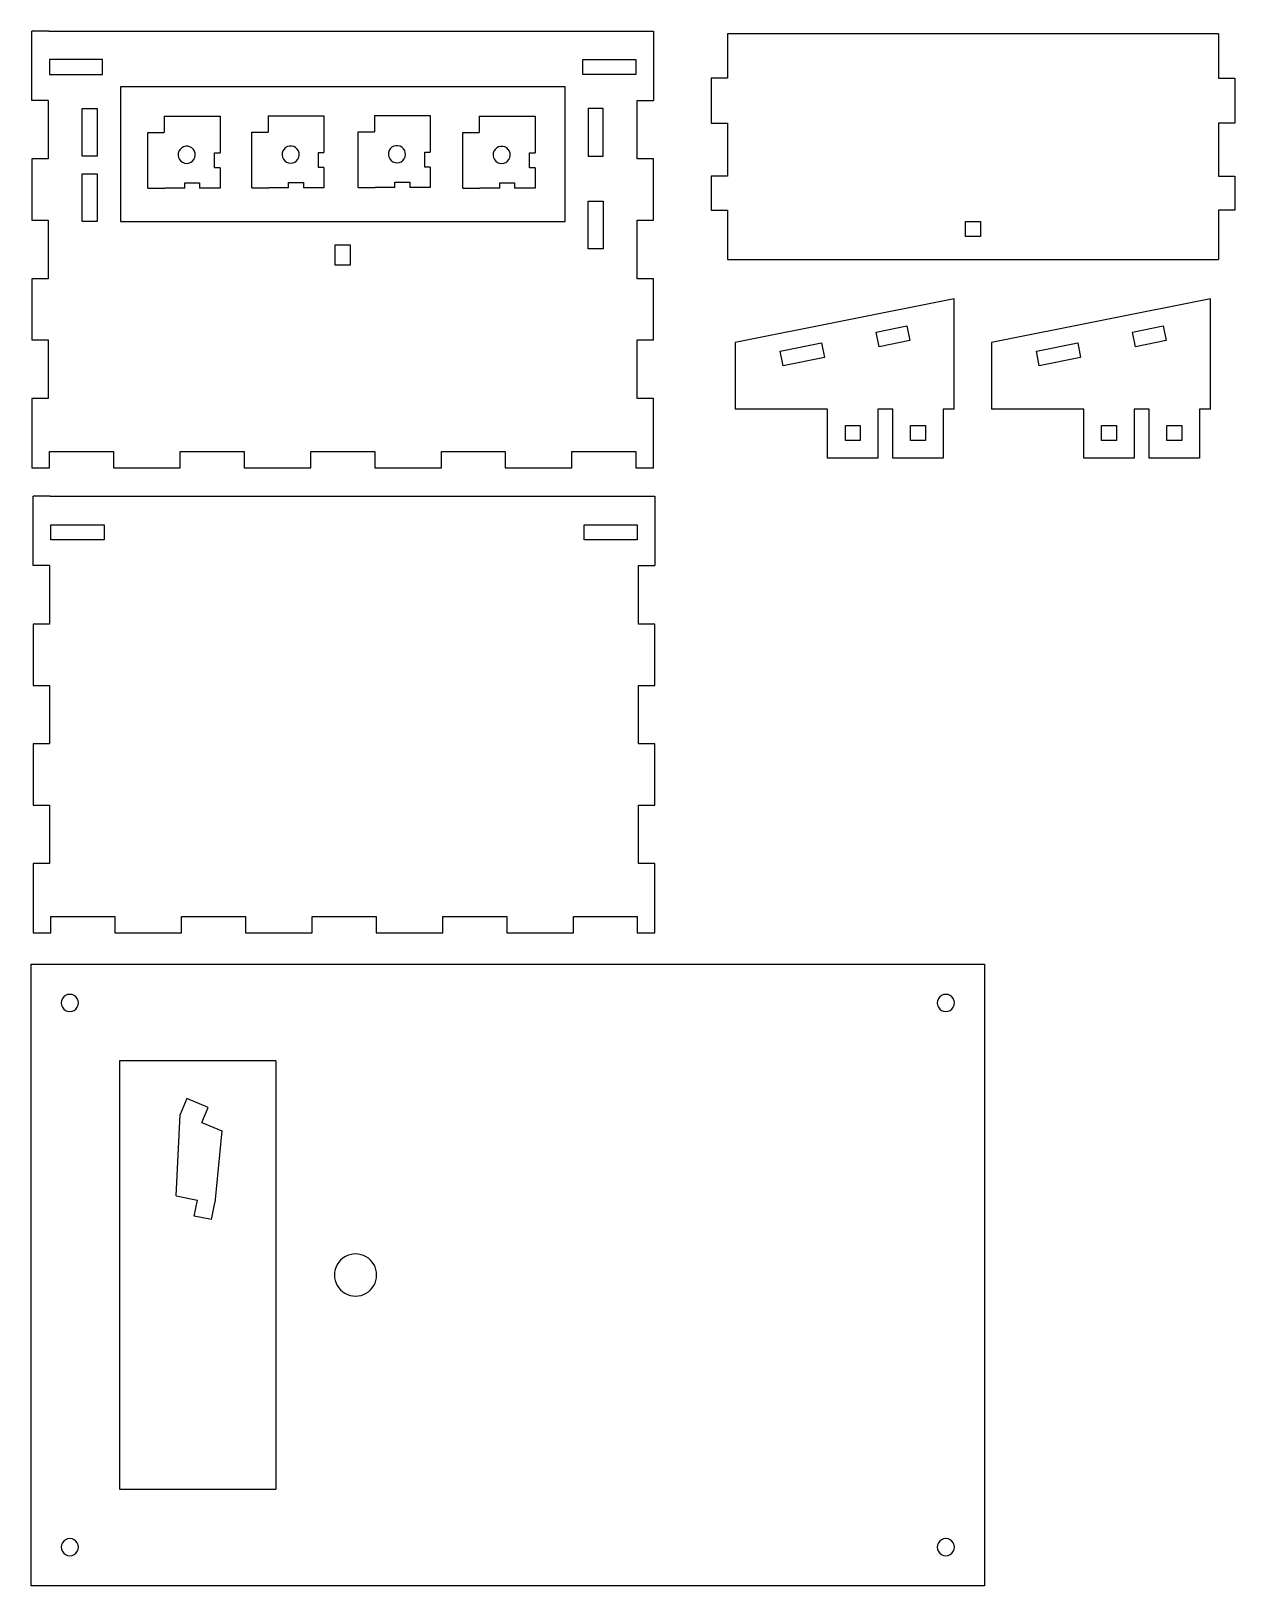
# Model space of a CAD drawing. Extents: x 5 to 414, y 5 to 586.
# Drawn here: x 5.3 to 226.6, y 299.5 to 585.2 of the extents above; entities that cross this region are included whole.
import ezdxf

# ---------------------------------------------------------------- set-up
doc = ezdxf.new("R2010")
doc.units = 0
doc.layers.add('View003', color=7, linetype='CONTINUOUS')

msp = doc.modelspace()

# ---------------------------------------------------------------- linework, layer by layer
at = {"layer": 'View003', "color": 7}
for points in [[(8.589434, 585.190619), (5.464414, 585.190619)], [(5.464414, 572.440612), (5.464414, 585.190619)], [(8.589434, 585.190619), (116.589416, 585.190619)], [(116.589416, 585.190619), (119.714417, 585.190619), (119.714417, 572.440612)], [(133.303711, 584.665183), (133.303711, 576.515169), (130.303712, 576.515169), (130.303712, 568.26517), (133.303711, 568.26517), (133.303711, 558.515192), (130.303712, 558.515192), (130.303712, 552.265204), (133.303711, 552.265204), (133.303711, 543.215184), (223.553708, 543.215184)], [(223.553708, 584.665183), (133.303711, 584.665183)], [(223.553708, 584.665183), (223.553708, 576.515169)], [(106.714417, 579.940624), (116.464416, 579.940624)], [(106.714417, 577.190624), (106.714417, 579.940624)], [(116.464416, 577.190624), (106.714417, 577.190624)], [(116.464416, 579.940624), (116.464416, 577.190624)], [(223.553708, 576.515169), (226.553707, 576.515169)], [(226.553707, 576.515169), (226.553707, 568.26517)], [(8.464418, 572.440612), (5.464414, 572.440612)], [(8.464418, 572.440612), (8.464418, 561.690644)], [(116.714418, 572.440612), (119.714417, 572.440612)], [(116.714418, 561.690644), (116.714418, 572.440612)], [(14.714432, 570.94061), (17.464432, 570.94061)], [(14.714432, 562.190601), (14.714432, 570.94061)], [(17.464432, 570.94061), (17.464432, 562.190601)], [(29.79293, 569.584541), (40.042944, 569.584541)], [(29.79293, 569.584541), (29.79293, 566.584536)], [(40.042944, 569.584541), (40.042944, 566.459547), (40.042944, 562.834544)], [(48.882782, 569.627933), (59.133084, 569.627933)], [(48.882782, 569.627933), (48.882782, 566.627928)], [(59.133084, 569.627933), (59.133084, 566.502913), (59.133084, 562.877936)], [(68.418983, 569.690824), (78.668967, 569.690824)], [(68.418983, 569.690824), (68.418983, 566.69082)], [(78.668967, 569.690824), (78.668967, 566.565804), (78.668967, 562.940827)], [(87.680747, 569.562978), (97.930737, 569.562978)], [(87.680747, 569.562978), (87.680747, 566.562973)], [(97.930737, 569.562978), (97.930737, 566.437984), (97.930737, 562.81298)], [(26.792955, 556.334575), (26.792955, 566.584536)], [(26.792955, 566.584536), (29.79293, 566.584536)], [(45.882777, 556.377941), (45.882777, 566.627928)], [(45.882777, 566.627928), (48.882782, 566.627928)], [(65.418978, 556.440832), (65.418978, 566.69082)], [(65.418978, 566.69082), (68.418983, 566.69082)], [(84.680745, 556.312985), (84.680745, 566.562973)], [(84.680745, 566.562973), (87.680747, 566.562973)], [(223.553708, 568.26517), (223.553708, 558.515192)], [(226.553707, 568.26517), (223.553708, 568.26517)], [(32.492844, 563.130533), (32.370845, 562.755539)], [(32.704431, 563.463538), (32.492844, 563.130533)], [(32.992245, 563.734551), (32.704431, 563.463538)], [(33.338135, 563.924548), (32.992245, 563.734551)], [(33.720537, 564.02255), (33.338135, 563.924548)], [(34.115349, 564.02255), (33.720537, 564.02255)], [(34.497751, 563.924548), (34.115349, 564.02255)], [(34.843746, 563.734551), (34.497751, 563.924548)], [(35.131536, 563.463538), (34.843746, 563.734551)], [(35.343044, 563.130533), (35.131536, 563.463538)], [(35.465044, 562.755539), (35.343044, 563.130533)], [(51.582669, 563.173528), (51.46067, 562.798137)], [(51.794071, 563.50693), (51.582669, 563.173528)], [(52.08207, 563.777122), (51.794071, 563.50693)], [(52.428066, 563.967331), (52.08207, 563.777122)], [(52.810071, 564.065518), (52.428066, 563.967331)], [(53.205068, 564.065518), (52.810071, 564.065518)], [(53.587073, 563.967331), (53.205068, 564.065518)], [(53.933069, 563.777122), (53.587073, 563.967331)], [(54.221068, 563.50693), (53.933069, 563.777122)], [(54.433078, 563.173528), (54.221068, 563.50693)], [(54.555078, 562.798137), (54.433078, 563.173528)], [(58.133065, 562.877936), (59.133084, 562.877936)], [(58.133065, 560.127973), (58.133065, 562.877936)], [(70.996871, 562.860817), (70.972, 562.466826)], [(71.11887, 563.235811), (70.996871, 562.860817)], [(71.330378, 563.569821), (71.11887, 563.235811)], [(71.618165, 563.839828), (71.330378, 563.569821)], [(71.964161, 564.029826), (71.618165, 563.839828)], [(72.346563, 564.127827), (71.964161, 564.029826)], [(72.741375, 564.127827), (72.346563, 564.127827)], [(73.123777, 564.029826), (72.741375, 564.127827)], [(73.469667, 563.839828), (73.123777, 564.029826)], [(73.75748, 563.569821), (73.469667, 563.839828)], [(73.969068, 563.235811), (73.75748, 563.569821)], [(74.091067, 562.860817), (73.969068, 563.235811)], [(74.115859, 562.466826), (74.090988, 562.860817)], [(77.668975, 562.940827), (78.668967, 562.940827)], [(77.668975, 560.190864), (77.668975, 562.940827)], [(90.380643, 563.107964), (90.258643, 562.73297)], [(90.592143, 563.441974), (90.380643, 563.107964)], [(90.879943, 563.711982), (90.592143, 563.441974)], [(91.225944, 563.901979), (90.879943, 563.711982)], [(91.608344, 563.999981), (91.225944, 563.901979)], [(92.003144, 563.999981), (91.608344, 563.999981)], [(92.385544, 563.901979), (92.003144, 563.999981)], [(92.731542, 563.711982), (92.385544, 563.901979)], [(93.019343, 563.441974), (92.731542, 563.711982)], [(93.230843, 563.107964), (93.019343, 563.441974)], [(93.352842, 562.73297), (93.230843, 563.107964)], [(5.464414, 561.690644), (5.464414, 550.440638)], [(8.464418, 561.690644), (5.464414, 561.690644)], [(17.464432, 562.190601), (14.714432, 562.190601)], [(32.370845, 562.755539), (32.345974, 562.361548)], [(32.346027, 562.361548), (32.420031, 561.973537)], [(32.420031, 561.973537), (32.588147, 561.616561)], [(32.588147, 561.616561), (32.839845, 561.311586)], [(32.839845, 561.311586), (33.15925, 561.079573)], [(33.15925, 561.079573), (33.526227, 560.934582)], [(33.526227, 560.934582), (33.917943, 560.884575)], [(33.917943, 560.884575), (34.309632, 560.934582)], [(34.309632, 560.934582), (34.676741, 561.079573)], [(34.676741, 561.079573), (34.996149, 561.311586)], [(34.996149, 561.311586), (35.247741, 561.616561)], [(35.247741, 561.616561), (35.415831, 561.973537)], [(35.415831, 561.973537), (35.489835, 562.361548)], [(35.489835, 562.361548), (35.464964, 562.755539)], [(40.042944, 560.084581), (40.042944, 556.334575), (36.292951, 556.334575)], [(39.042951, 562.834544), (40.042944, 562.834544)], [(39.042951, 560.084581), (39.042951, 562.834544)], [(40.042944, 560.084581), (39.042951, 560.084581)], [(51.46067, 562.798137), (51.435799, 562.404014)], [(51.435878, 562.404014), (51.509882, 562.016214)], [(51.509882, 562.016214), (51.677972, 561.659053)], [(51.677972, 561.659053), (51.930067, 561.354872)], [(51.930067, 561.354872), (52.249075, 561.122859)], [(52.249075, 561.122859), (52.616079, 560.977471)], [(52.616079, 560.977471), (53.008059, 560.927967)], [(53.008059, 560.927967), (53.39906, 560.977471)], [(53.39906, 560.977471), (53.766064, 561.122859)], [(53.766064, 561.122859), (54.086077, 561.354872)], [(54.086077, 561.354872), (54.338067, 561.659053)], [(54.338067, 561.659053), (54.506077, 562.016214)], [(54.506077, 562.016214), (54.580081, 562.404014)], [(54.580081, 562.404014), (54.554946, 562.798137)], [(59.133084, 560.127973), (59.133084, 556.377941), (55.383065, 556.377941)], [(59.133084, 560.127973), (58.133065, 560.127973)], [(70.972079, 562.466826), (71.046083, 562.078815)], [(71.046083, 562.078815), (71.214173, 561.721839)], [(71.214173, 561.721839), (71.465765, 561.417843)], [(71.465765, 561.417843), (71.78517, 561.185856)], [(71.78517, 561.185856), (72.15228, 561.039859)], [(72.15228, 561.039859), (72.543969, 560.990859)], [(72.543969, 560.990859), (72.935685, 561.039859)], [(72.935685, 561.039859), (73.302662, 561.185856)], [(73.302662, 561.185856), (73.622067, 561.417843)], [(73.622067, 561.417843), (73.873765, 561.721839)], [(73.873765, 561.721839), (74.041881, 562.078815)], [(74.041881, 562.078815), (74.115859, 562.466826)], [(78.668967, 560.190864), (78.668967, 556.440832), (74.918975, 556.440832)], [(78.668967, 560.190864), (77.668975, 560.190864)], [(90.233844, 562.338979), (90.307843, 561.950968)], [(90.258643, 562.73297), (90.233852, 562.338979)], [(90.307843, 561.950968), (90.475943, 561.593992)], [(90.475943, 561.593992), (90.727543, 561.289017)], [(90.727543, 561.289017), (91.046943, 561.057004)], [(91.046943, 561.057004), (91.414044, 560.912013)], [(91.414044, 560.912013), (91.805744, 560.863012)], [(91.805744, 560.863012), (92.197444, 560.912013)], [(92.197444, 560.912013), (92.564543, 561.057004)], [(92.564543, 561.057004), (92.883942, 561.289017)], [(92.883942, 561.289017), (93.135543, 561.593992)], [(93.135543, 561.593992), (93.303643, 561.950968)], [(93.303643, 561.950968), (93.377644, 562.338979)], [(93.377644, 562.338979), (93.352853, 562.73297)], [(97.930737, 560.063018), (97.930737, 556.312985), (94.180742, 556.312985)], [(96.930744, 562.81298), (97.930737, 562.81298)], [(96.930744, 560.063018), (96.930744, 562.81298)], [(97.930737, 560.063018), (96.930744, 560.063018)], [(119.714417, 561.690644), (116.714418, 561.690644)], [(119.714417, 550.440638), (119.714417, 561.690644)], [(14.714432, 550.190633), (14.714432, 558.940642)], [(14.714432, 558.940642), (17.464432, 558.940642)], [(17.464432, 558.940642), (17.464432, 550.190633)], [(33.542949, 557.334568), (36.292951, 557.334568)], [(33.542949, 556.334575), (33.542949, 557.334568)], [(36.292951, 557.334568), (36.292951, 556.334575)], [(52.633065, 557.37796), (55.383065, 557.37796)], [(52.633065, 556.377941), (52.633065, 557.37796)], [(55.383065, 557.37796), (55.383065, 556.377941)], [(72.168975, 557.440851), (74.918975, 557.440851)], [(72.168975, 556.440832), (72.168975, 557.440851)], [(74.918975, 557.440851), (74.918975, 556.440832)], [(91.430742, 557.313005), (94.180742, 557.313005)], [(91.430742, 556.312985), (91.430742, 557.313005)], [(94.180742, 557.313005), (94.180742, 556.312985)], [(223.553708, 558.515192), (226.553707, 558.515192)], [(226.553707, 558.515192), (226.553707, 552.265204)], [(26.792955, 556.334575), (29.917946, 556.334575)], [(33.542949, 556.334575), (29.917946, 556.334575)], [(45.882777, 556.377941), (49.007771, 556.377941)], [(52.633065, 556.377941), (49.007771, 556.377941)], [(65.418978, 556.440832), (68.543972, 556.440832)], [(72.168975, 556.440832), (68.543972, 556.440832)], [(84.680745, 556.312985), (87.805747, 556.312985)], [(91.430742, 556.312985), (87.805747, 556.312985)], [(107.714418, 553.940625), (110.464417, 553.940625)], [(107.714418, 545.190643), (107.714418, 553.940625)], [(110.464417, 553.940625), (110.464417, 545.190643)], [(223.553708, 552.265204), (223.553708, 543.215184)], [(226.553707, 552.265204), (223.553708, 552.265204)], [(5.464414, 550.440638), (8.464418, 550.440638)], [(8.464418, 550.440638), (8.464418, 539.690643)], [(17.464432, 550.190633), (14.714432, 550.190633)], [(116.714418, 550.440638), (119.714417, 550.440638)], [(116.714418, 539.690643), (116.714418, 550.440638)], [(61.214421, 542.190638), (61.214421, 545.940631)], [(61.214421, 545.940631), (63.96442, 545.940631)], [(63.96442, 545.940631), (63.96442, 542.190638)], [(110.464417, 545.190643), (107.714418, 545.190643)], [(63.96442, 542.190638), (61.214421, 542.190638)], [(5.464414, 539.690643), (5.464414, 528.440639)], [(8.464418, 539.690643), (5.464414, 539.690643)], [(119.714417, 539.690643), (116.714418, 539.690643)], [(119.714417, 528.440639), (119.714417, 539.690643)], [(174.958454, 536.014046), (134.708458, 527.964045)], [(174.958454, 532.86106), (174.958454, 536.014046)], [(222.045588, 536.014046), (181.795587, 527.964045)], [(222.045588, 532.86106), (222.045588, 536.014046)], [(174.958454, 529.861055), (174.958454, 532.86106)], [(222.045588, 529.861055), (222.045588, 532.86106)], [(160.631457, 529.893043), (166.269456, 531.021041)], [(161.170456, 527.197045), (160.631457, 529.893043)], [(166.269456, 531.021041), (166.808454, 528.324064)], [(174.958454, 515.736062), (174.958454, 529.861055)], [(207.718589, 529.893043), (213.35659, 531.021041)], [(208.25759, 527.197045), (207.718589, 529.893043)], [(213.35659, 531.021041), (213.895588, 528.324064)], [(222.045588, 515.736062), (222.045588, 529.861055)], [(5.464414, 528.440639), (8.464418, 528.440639)], [(8.464418, 528.440639), (8.464418, 517.690645)], [(116.714418, 528.440639), (119.714417, 528.440639)], [(116.714418, 517.690645), (116.714418, 528.440639)], [(134.708458, 527.964045), (134.708458, 524.861065)], [(142.980458, 526.363052), (150.580458, 527.883057)], [(143.519459, 523.666048), (142.980458, 526.363052)], [(150.580458, 527.883057), (151.119459, 525.186053)], [(166.808454, 528.324064), (161.170456, 527.197045)], [(181.795587, 527.964045), (181.795587, 524.861065)], [(190.067589, 526.363052), (197.667586, 527.883057)], [(190.607588, 523.666048), (190.067589, 526.363052)], [(197.667586, 527.883057), (198.206588, 525.186053)], [(213.895588, 528.324064), (208.25759, 527.197045)], [(134.708458, 524.861065), (134.708458, 521.86106)], [(151.119459, 525.186053), (143.519459, 523.666048)], [(181.795587, 524.861065), (181.795587, 521.86106)], [(198.206588, 525.186053), (190.607588, 523.666048)], [(134.708458, 521.86106), (134.708458, 515.736062)], [(181.795587, 521.86106), (181.795587, 515.736062)], [(5.464414, 517.690645), (5.464414, 504.940639)], [(8.464418, 517.690645), (5.464414, 517.690645)], [(119.714417, 517.690645), (116.714418, 517.690645)], [(119.714417, 504.940639), (119.714417, 517.690645)], [(174.958454, 515.736062), (172.958456, 515.736062), (172.958456, 506.736048), (163.708456, 506.736048), (163.708456, 515.736062), (160.958456, 515.736062), (160.958456, 506.736048), (151.708459, 506.736048), (151.708459, 515.736062), (134.708458, 515.736062)], [(222.045588, 515.736062), (220.04559, 515.736062), (220.04559, 506.736048), (210.79559, 506.736048), (210.79559, 515.736062), (208.04559, 515.736062), (208.04559, 506.736048), (198.795587, 506.736048), (198.795587, 515.736062), (181.795587, 515.736062)], [(154.958457, 509.986058), (154.958457, 512.736058)], [(154.958457, 512.736058), (157.708457, 512.736058)], [(157.708457, 512.736058), (157.708457, 509.986058)], [(166.958455, 509.986058), (166.958455, 512.736058)], [(166.958455, 512.736058), (169.708454, 512.736058)], [(169.708454, 512.736058), (169.708454, 509.986058)], [(202.045589, 509.986058), (202.045589, 512.736058)], [(202.045589, 512.736058), (204.795588, 512.736058)], [(204.795588, 512.736058), (204.795588, 509.986058)], [(214.045588, 509.986058), (214.045588, 512.736058)], [(214.045588, 512.736058), (216.795588, 512.736058)], [(216.795588, 512.736058), (216.795588, 509.986058)], [(157.708457, 509.986058), (154.958457, 509.986058)], [(169.708454, 509.986058), (166.958455, 509.986058)], [(204.795588, 509.986058), (202.045589, 509.986058)], [(216.795588, 509.986058), (214.045588, 509.986058)], [(8.714423, 507.940643), (20.464421, 507.940643)], [(8.714423, 504.940639), (8.714423, 507.940643)], [(20.464421, 507.940643), (20.464421, 504.940639)], [(32.714417, 507.940643), (44.46442, 507.940643)], [(32.714417, 504.940639), (32.714417, 507.940643)], [(44.46442, 507.940643), (44.46442, 504.940639)], [(56.714419, 507.940643), (68.464419, 507.940643)], [(56.714419, 504.940639), (56.714419, 507.940643)], [(68.464419, 507.940643), (68.464419, 504.940639)], [(80.714419, 507.940643), (92.464419, 507.940643)], [(80.714419, 504.940639), (80.714419, 507.940643)], [(92.464419, 507.940643), (92.464419, 504.940639)], [(104.714416, 507.940643), (116.464416, 507.940643)], [(104.714416, 504.940639), (104.714416, 507.940643)], [(116.464416, 507.940643), (116.464416, 504.940639)], [(5.464414, 504.940639), (8.714423, 504.940639)], [(20.464421, 504.940639), (32.714417, 504.940639)], [(44.46442, 504.940639), (56.714419, 504.940639)], [(68.464419, 504.940639), (80.714419, 504.940639)], [(92.464419, 504.940639), (104.714416, 504.940639)], [(116.464416, 504.940639), (119.714417, 504.940639)], [(8.843434, 499.715012), (5.71844, 499.715012)], [(5.71844, 486.965006), (5.71844, 499.715012)], [(8.843434, 499.715012), (116.843432, 499.715012)], [(116.843432, 499.715012), (119.968433, 499.715012), (119.968433, 486.965006)], [(8.968449, 494.465017), (18.718425, 494.465017)], [(8.968449, 491.715018), (8.968449, 494.465017)], [(18.718425, 494.465017), (18.718425, 491.715018)], [(106.968433, 491.715018), (106.968433, 494.465017)], [(106.968433, 494.465017), (116.718432, 494.465017)], [(116.718432, 494.465017), (116.718432, 491.715018)], [(18.718425, 491.715018), (8.968449, 491.715018)], [(116.718432, 491.715018), (106.968433, 491.715018)], [(8.718445, 486.965006), (5.71844, 486.965006)], [(8.718445, 486.965006), (8.718445, 476.215012)], [(116.968434, 486.965006), (119.968433, 486.965006)], [(116.968434, 476.215012), (116.968434, 486.965006)], [(5.71844, 476.215012), (5.71844, 464.965008)], [(8.718445, 476.215012), (5.71844, 476.215012)], [(119.968433, 476.215012), (116.968434, 476.215012)], [(119.968433, 464.965008), (119.968433, 476.215012)], [(5.71844, 464.965008), (8.718445, 464.965008)], [(8.718445, 464.965008), (8.718445, 454.215013)], [(116.968434, 464.965008), (119.968433, 464.965008)], [(116.968434, 454.215013), (116.968434, 464.965008)], [(5.71844, 454.215013), (5.71844, 442.965009)], [(8.718445, 454.215013), (5.71844, 454.215013)], [(119.968433, 454.215013), (116.968434, 454.215013)], [(119.968433, 442.965009), (119.968433, 454.215013)], [(5.71844, 442.965009), (8.718445, 442.965009)], [(8.718445, 442.965009), (8.718445, 432.215018)], [(116.968434, 442.965009), (119.968433, 442.965009)], [(116.968434, 432.215018), (116.968434, 442.965009)], [(5.71844, 432.215018), (5.71844, 419.465011)], [(8.718445, 432.215018), (5.71844, 432.215018)], [(119.968433, 432.215018), (116.968434, 432.215018)], [(119.968433, 419.465011), (119.968433, 432.215018)], [(8.968449, 422.465016), (20.718437, 422.465016)], [(8.968449, 419.465011), (8.968449, 422.465016)], [(20.718437, 422.465016), (20.718437, 419.465011)], [(32.968433, 422.465016), (44.718436, 422.465016)], [(32.968433, 419.465011), (32.968433, 422.465016)], [(44.718436, 422.465016), (44.718436, 419.465011)], [(56.968435, 422.465016), (68.718435, 422.465016)], [(56.968435, 419.465011), (56.968435, 422.465016)], [(68.718435, 422.465016), (68.718435, 419.465011)], [(80.968437, 422.465016), (92.718432, 422.465016)], [(80.968437, 419.465011), (80.968437, 422.465016)], [(92.718432, 422.465016), (92.718432, 419.465011)], [(104.968434, 422.465016), (116.718432, 422.465016)], [(104.968434, 419.465011), (104.968434, 422.465016)], [(116.718432, 422.465016), (116.718432, 419.465011)], [(5.71844, 419.465011), (8.968449, 419.465011)], [(20.718437, 419.465011), (32.968433, 419.465011)], [(44.718436, 419.465011), (56.968435, 419.465011)], [(68.718435, 419.465011), (80.968437, 419.465011)], [(92.718432, 419.465011), (104.968434, 419.465011)], [(116.718432, 419.465011), (119.968433, 419.465011)], [(5.312014, 413.733787), (180.562009, 413.733787)], [(5.312014, 299.483798), (5.312014, 413.733787)], [(180.562009, 413.733787), (180.562009, 299.483798)], [(50.31201, 395.983791), (21.56201, 395.983791)], [(21.56201, 395.983791), (21.56201, 317.233795)], [(50.31201, 395.983791), (50.31201, 317.233795)], [(33.904158, 389.025715), (32.69996, 386.118714)], [(37.830657, 387.398715), (33.904158, 389.025715)], [(31.987755, 371.181715), (32.69996, 386.118714)], [(36.682656, 384.627715), (37.830657, 387.398715)], [(36.682656, 384.627715), (40.347956, 383.109713)], [(40.347956, 383.109713), (39.100948, 369.868715)], [(31.987755, 371.181715), (35.889965, 370.387713)], [(35.291847, 367.447714), (35.889965, 370.387713)], [(38.476663, 366.799715), (39.100948, 369.868715)], [(38.476663, 366.799715), (35.291847, 367.447714)], [(21.56201, 317.233795), (50.31201, 317.233795)], [(180.562009, 299.483798), (5.312014, 299.483798)]]:
    msp.add_lwpolyline(points, dxfattribs=at)
for points in [[(18.464425, 579.940624), (8.714423, 579.940624), (8.714423, 577.190624), (18.464425, 577.190624)], [(103.464418, 550.190633), (103.464418, 574.940607), (21.714421, 574.940607), (21.714421, 550.190633)], [(110.464417, 562.190601), (110.464417, 570.94061), (107.714418, 570.94061), (107.714418, 562.190601)], [(179.803708, 550.215186), (179.803708, 547.465187), (177.053708, 547.465187), (177.053708, 550.215186)], [(12.437005, 408.183781)], [(173.437008, 408.183781)], [(64.93701, 360.483798)], [(12.437005, 308.183801)], [(173.437008, 308.183801)]]:
    msp.add_lwpolyline(points, close=True, dxfattribs=at)
for points in [[(11.071151, 407.396928), (10.789308, 406.909294), (10.789308, 406.308272), (11.071151, 405.820637)], [(12.437005, 408.183781), (11.873779, 408.184581), (11.352995, 407.884563), (11.071151, 407.396928)], [(11.071151, 405.820637), (11.352995, 405.333003), (11.873779, 405.032985), (12.437005, 405.033784)], [(13.802858, 407.396928), (13.521014, 407.884563), (13.00023, 408.184581), (12.437005, 408.183781)], [(12.437005, 405.033784), (13.00023, 405.032985), (13.521014, 405.333003), (13.802858, 405.820637)], [(13.802858, 405.820637), (14.084702, 406.308272), (14.084702, 406.909294), (13.802858, 407.396928)], [(172.071154, 407.396928), (171.78931, 406.909294), (171.78931, 406.308272), (172.071154, 405.820637)], [(173.437008, 408.183781), (172.873782, 408.184581), (172.352998, 407.884563), (172.071154, 407.396928)], [(172.071154, 405.820637), (172.352998, 405.333003), (172.873782, 405.032985), (173.437008, 405.033784)], [(174.802861, 407.396928), (174.521017, 407.884563), (174.000233, 408.184581), (173.437008, 408.183781)], [(173.437008, 405.033784), (174.000233, 405.032985), (174.521017, 405.333003), (174.802861, 405.820637)], [(174.802861, 405.820637), (175.084705, 406.308272), (175.084705, 406.909294), (174.802861, 407.396928)], [(64.93701, 360.483798), (63.552603, 360.483798), (62.273358, 359.745226), (61.581155, 358.546294)], [(68.292866, 358.546294), (67.600662, 359.745226), (66.321417, 360.483798), (64.93701, 360.483798)], [(61.581155, 358.546294), (60.888951, 357.347363), (60.888951, 355.870218), (61.581155, 354.671286)], [(68.292866, 354.671286), (68.985069, 355.870218), (68.985069, 357.347363), (68.292866, 358.546294)], [(61.581155, 354.671286), (62.273358, 353.472354), (63.552603, 352.733782), (64.93701, 352.733782)], [(64.93701, 352.733782), (66.321417, 352.733782), (67.600662, 353.472354), (68.292866, 354.671286)], [(11.071151, 307.396948), (10.789308, 306.909313), (10.789308, 306.308292), (11.071151, 305.820657)], [(12.437005, 308.183801), (11.873779, 308.184601), (11.352995, 307.884583), (11.071151, 307.396948)], [(11.071151, 305.820657), (11.352995, 305.333022), (11.873779, 305.033004), (12.437005, 305.033804)], [(13.802858, 307.396948), (13.521014, 307.884583), (13.00023, 308.184601), (12.437005, 308.183801)], [(12.437005, 305.033804), (13.00023, 305.033004), (13.521014, 305.333022), (13.802858, 305.820657)], [(13.802858, 305.820657), (14.084702, 306.308292), (14.084702, 306.909313), (13.802858, 307.396948)], [(172.071154, 307.396948), (171.78931, 306.909313), (171.78931, 306.308292), (172.071154, 305.820657)], [(173.437008, 308.183801), (172.873782, 308.184601), (172.352998, 307.884583), (172.071154, 307.396948)], [(172.071154, 305.820657), (172.352998, 305.333022), (172.873782, 305.033004), (173.437008, 305.033804)], [(174.802861, 307.396948), (174.521017, 307.884583), (174.000233, 308.184601), (173.437008, 308.183801)], [(173.437008, 305.033804), (174.000233, 305.033004), (174.521017, 305.333022), (174.802861, 305.820657)], [(174.802861, 305.820657), (175.084705, 306.308292), (175.084705, 306.909313), (174.802861, 307.396948)]]:
    msp.add_open_spline(points, degree=3, dxfattribs=at)

doc.saveas('drawing.dxf')
